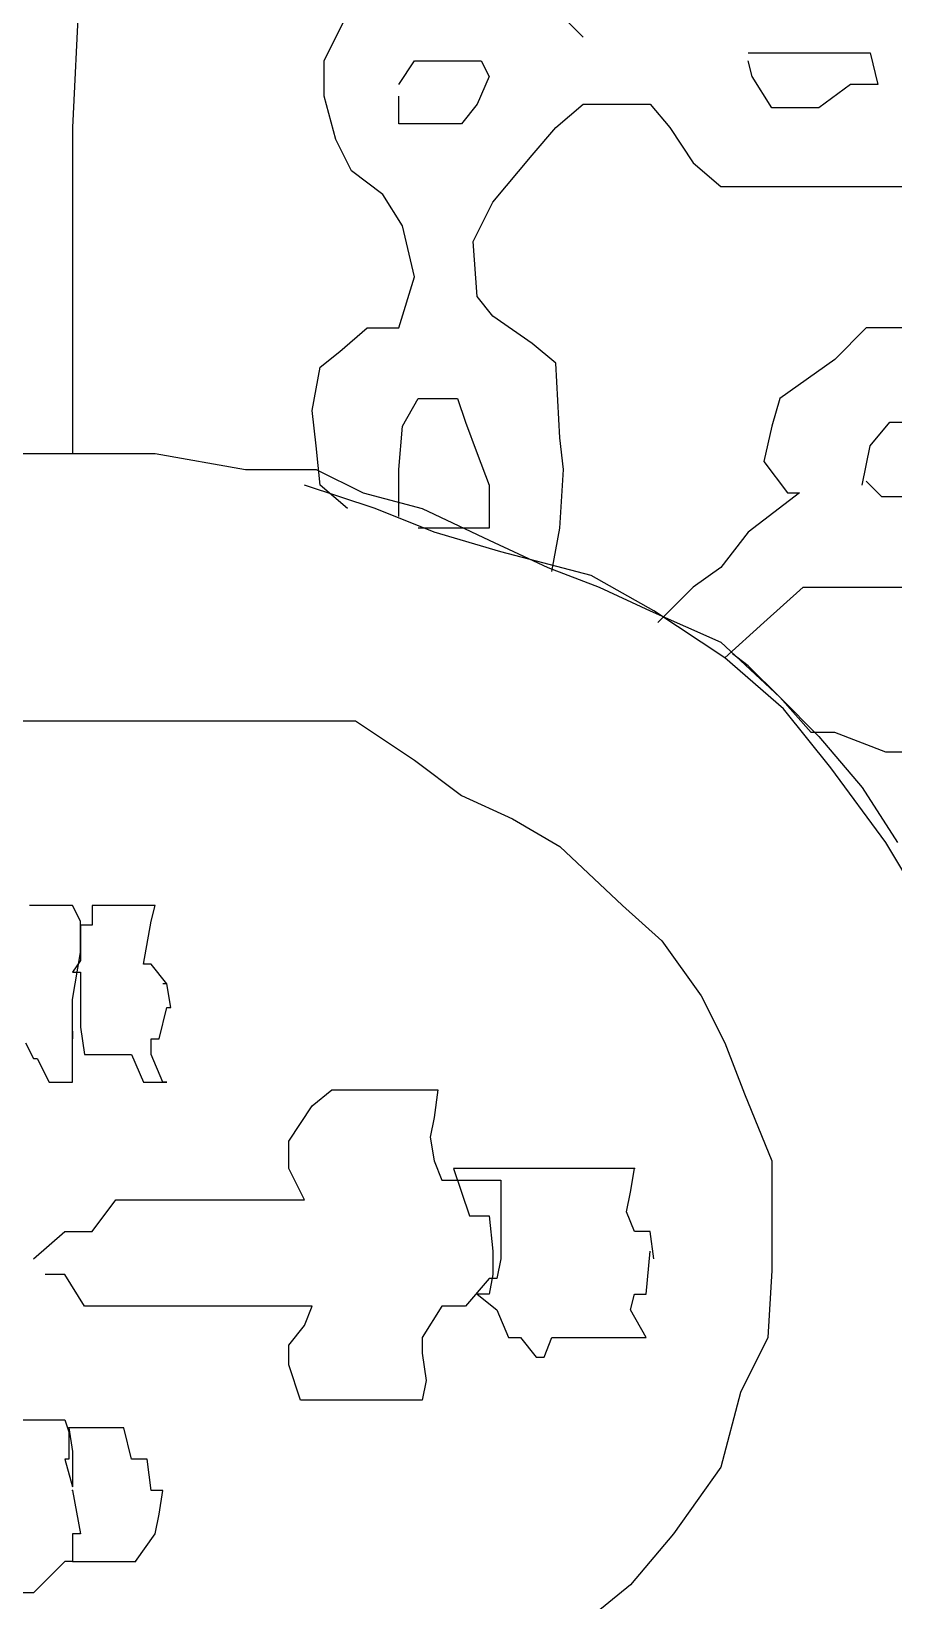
# Model space of a CAD drawing. Extents: x 730654 to 731244, y 4379381 to 4380408.
# Drawn here: x 730692.015 to 730694.21, y 4380241.26 to 4380245.255 of the extents above; entities that cross this region are included whole.
import ezdxf

# ---------------------------------------------------------------- set-up
doc = ezdxf.new("R2010")
doc.units = 0
doc.layers.get('0').update_dxf_attribs({"linetype": 'CONTINUOUS'})

msp = doc.modelspace()

# ---------------------------------------------------------------- linework, layer by layer
at = {"color": 0, "linetype": 'CONTINUOUS'}
for p, q in [((730692.14, 4380245.43), (730692.12, 4380245.01)), ((730692.14, 4380245.43), (730692.12, 4380245.01)), ((730693.42, 4380245.24), (730693.33, 4380245.33)), ((730693.42, 4380245.24), (730693.33, 4380245.33)), ((730692.76, 4380245.18), (730692.82, 4380245.3)), ((730692.76, 4380245.18), (730692.82, 4380245.3)), ((730692.76, 4380245.09), (730692.76, 4380245.18)), ((730692.76, 4380245.09), (730692.76, 4380245.18)), ((730692.95, 4380245.12), (730692.99, 4380245.18)), ((730692.95, 4380245.12), (730692.99, 4380245.18)), ((730692.99, 4380245.18), (730693.05, 4380245.18)), ((730692.99, 4380245.18), (730693.05, 4380245.18)), ((730693.05, 4380245.18), (730693.11, 4380245.18)), ((730693.05, 4380245.18), (730693.11, 4380245.18)), ((730693.11, 4380245.18), (730693.16, 4380245.18)), ((730693.11, 4380245.18), (730693.16, 4380245.18)), ((730693.16, 4380245.18), (730693.18, 4380245.14)), ((730693.16, 4380245.18), (730693.18, 4380245.14)), ((730693.84, 4380245.2), (730693.9, 4380245.2)), ((730693.84, 4380245.2), (730693.9, 4380245.2)), ((730693.85, 4380245.14), (730693.84, 4380245.18)), ((730693.85, 4380245.14), (730693.84, 4380245.18)), ((730693.9, 4380245.2), (730694, 4380245.2)), ((730693.9, 4380245.2), (730694, 4380245.2)), ((730694, 4380245.2), (730694.08, 4380245.2)), ((730694, 4380245.2), (730694.08, 4380245.2)), ((730694.08, 4380245.2), (730694.15, 4380245.2)), ((730694.08, 4380245.2), (730694.15, 4380245.2)), ((730694.15, 4380245.2), (730694.17, 4380245.12)), ((730694.15, 4380245.2), (730694.17, 4380245.12)), ((730693.18, 4380245.14), (730693.15, 4380245.07)), ((730693.18, 4380245.14), (730693.15, 4380245.07)), ((730693.9, 4380245.06), (730693.85, 4380245.14)), ((730693.9, 4380245.06), (730693.85, 4380245.14)), ((730692.79, 4380244.98), (730692.76, 4380245.09)), ((730692.79, 4380244.98), (730692.76, 4380245.09)), ((730692.95, 4380245.02), (730692.95, 4380245.09)), ((730692.95, 4380245.02), (730692.95, 4380245.09)), ((730694.1, 4380245.12), (730694.02, 4380245.06)), ((730694.1, 4380245.12), (730694.02, 4380245.06)), ((730694.17, 4380245.12), (730694.1, 4380245.12)), ((730694.17, 4380245.12), (730694.1, 4380245.12)), ((730693.15, 4380245.07), (730693.11, 4380245.02)), ((730693.15, 4380245.07), (730693.11, 4380245.02)), ((730693.35, 4380245.01), (730693.42, 4380245.07)), ((730693.35, 4380245.01), (730693.42, 4380245.07)), ((730693.42, 4380245.07), (730693.5, 4380245.07)), ((730693.42, 4380245.07), (730693.5, 4380245.07)), ((730693.5, 4380245.07), (730693.59, 4380245.07)), ((730693.5, 4380245.07), (730693.59, 4380245.07)), ((730693.59, 4380245.07), (730693.64, 4380245.01)), ((730693.59, 4380245.07), (730693.64, 4380245.01)), ((730693.94, 4380245.06), (730693.9, 4380245.06)), ((730693.94, 4380245.06), (730693.9, 4380245.06)), ((730694.02, 4380245.06), (730693.94, 4380245.06)), ((730694.02, 4380245.06), (730693.94, 4380245.06)), ((730692.12, 4380245.01), (730692.12, 4380244.56)), ((730692.12, 4380245.01), (730692.12, 4380244.56)), ((730693.01, 4380245.02), (730692.95, 4380245.02)), ((730693.01, 4380245.02), (730692.95, 4380245.02)), ((730693.06, 4380245.02), (730693.01, 4380245.02)), ((730693.06, 4380245.02), (730693.01, 4380245.02)), ((730693.11, 4380245.02), (730693.06, 4380245.02)), ((730693.11, 4380245.02), (730693.06, 4380245.02)), ((730693.29, 4380244.94), (730693.35, 4380245.01)), ((730693.29, 4380244.94), (730693.35, 4380245.01)), ((730693.64, 4380245.01), (730693.7, 4380244.92)), ((730693.64, 4380245.01), (730693.7, 4380244.92)), ((730692.83, 4380244.9), (730692.79, 4380244.98)), ((730692.83, 4380244.9), (730692.79, 4380244.98)), ((730693.19, 4380244.82), (730693.29, 4380244.94)), ((730693.19, 4380244.82), (730693.29, 4380244.94)), ((730692.91, 4380244.84), (730692.83, 4380244.9)), ((730692.91, 4380244.84), (730692.83, 4380244.9)), ((730693.7, 4380244.92), (730693.77, 4380244.86)), ((730693.7, 4380244.92), (730693.77, 4380244.86)), ((730693.77, 4380244.86), (730693.9, 4380244.86)), ((730693.77, 4380244.86), (730693.9, 4380244.86)), ((730693.9, 4380244.86), (730694.05, 4380244.86)), ((730693.9, 4380244.86), (730694.05, 4380244.86)), ((730694.05, 4380244.86), (730694.18, 4380244.86)), ((730694.05, 4380244.86), (730694.18, 4380244.86)), ((730694.18, 4380244.86), (730694.27, 4380244.86)), ((730694.18, 4380244.86), (730694.27, 4380244.86)), ((730692.96, 4380244.76), (730692.91, 4380244.84)), ((730692.96, 4380244.76), (730692.91, 4380244.84)), ((730693.14, 4380244.72), (730693.19, 4380244.82)), ((730693.14, 4380244.72), (730693.19, 4380244.82)), ((730692.99, 4380244.63), (730692.96, 4380244.76)), ((730692.99, 4380244.63), (730692.96, 4380244.76)), ((730693.15, 4380244.58), (730693.14, 4380244.72)), ((730693.15, 4380244.58), (730693.14, 4380244.72)), ((730692.95, 4380244.5), (730692.99, 4380244.63)), ((730692.95, 4380244.5), (730692.99, 4380244.63)), ((730693.19, 4380244.53), (730693.15, 4380244.58)), ((730693.19, 4380244.53), (730693.15, 4380244.58)), ((730692.12, 4380244.56), (730692.12, 4380244.31)), ((730692.12, 4380244.56), (730692.12, 4380244.31)), ((730693.29, 4380244.46), (730693.19, 4380244.53)), ((730693.29, 4380244.46), (730693.19, 4380244.53)), ((730692.8, 4380244.44), (730692.87, 4380244.5)), ((730692.8, 4380244.44), (730692.87, 4380244.5)), ((730692.87, 4380244.5), (730692.95, 4380244.5)), ((730692.87, 4380244.5), (730692.95, 4380244.5)), ((730694.14, 4380244.5), (730694.06, 4380244.42)), ((730694.14, 4380244.5), (730694.06, 4380244.42)), ((730694.24, 4380244.5), (730694.14, 4380244.5)), ((730694.24, 4380244.5), (730694.14, 4380244.5)), ((730693.35, 4380244.41), (730693.29, 4380244.46)), ((730693.35, 4380244.41), (730693.29, 4380244.46)), ((730692.75, 4380244.4), (730692.8, 4380244.44)), ((730692.75, 4380244.4), (730692.8, 4380244.44)), ((730693.36, 4380244.22), (730693.35, 4380244.41)), ((730693.36, 4380244.22), (730693.35, 4380244.41)), ((730694.06, 4380244.42), (730693.92, 4380244.32)), ((730694.06, 4380244.42), (730693.92, 4380244.32)), ((730692.73, 4380244.29), (730692.75, 4380244.4)), ((730692.73, 4380244.29), (730692.75, 4380244.4)), ((730692.12, 4380244.31), (730692.12, 4380244.18)), ((730692.12, 4380244.31), (730692.12, 4380244.18)), ((730692.74, 4380244.2), (730692.73, 4380244.29)), ((730692.74, 4380244.2), (730692.73, 4380244.29)), ((730692.96, 4380244.25), (730693, 4380244.32)), ((730692.96, 4380244.25), (730693, 4380244.32)), ((730693, 4380244.32), (730693.05, 4380244.32)), ((730693, 4380244.32), (730693.05, 4380244.32)), ((730693.05, 4380244.32), (730693.1, 4380244.32)), ((730693.05, 4380244.32), (730693.1, 4380244.32)), ((730693.1, 4380244.32), (730693.12, 4380244.26)), ((730693.1, 4380244.32), (730693.12, 4380244.26)), ((730693.92, 4380244.32), (730693.9, 4380244.25)), ((730693.92, 4380244.32), (730693.9, 4380244.25)), ((730692.95, 4380244.14), (730692.96, 4380244.25)), ((730692.95, 4380244.14), (730692.96, 4380244.25)), ((730693.12, 4380244.26), (730693.15, 4380244.18)), ((730693.12, 4380244.26), (730693.15, 4380244.18)), ((730693.9, 4380244.25), (730693.88, 4380244.16)), ((730693.9, 4380244.25), (730693.88, 4380244.16)), ((730694.15, 4380244.2), (730694.2, 4380244.26)), ((730694.15, 4380244.2), (730694.2, 4380244.26)), ((730694.2, 4380244.26), (730694.28, 4380244.26)), ((730694.2, 4380244.26), (730694.28, 4380244.26)), ((730693.37, 4380244.14), (730693.36, 4380244.22)), ((730693.37, 4380244.14), (730693.36, 4380244.22)), ((730691.92, 4380244.18), (730692.06, 4380244.18)), ((730691.92, 4380244.18), (730692.06, 4380244.18)), ((730692.06, 4380244.18), (730692.14, 4380244.18)), ((730692.06, 4380244.18), (730692.14, 4380244.18)), ((730692.14, 4380244.18), (730692.33, 4380244.18)), ((730692.14, 4380244.18), (730692.33, 4380244.18)), ((730692.33, 4380244.18), (730692.56, 4380244.14)), ((730692.33, 4380244.18), (730692.56, 4380244.14)), ((730692.75, 4380244.1), (730692.74, 4380244.2)), ((730692.75, 4380244.1), (730692.74, 4380244.2)), ((730693.15, 4380244.18), (730693.18, 4380244.1)), ((730693.15, 4380244.18), (730693.18, 4380244.1)), ((730694.13, 4380244.1), (730694.15, 4380244.2)), ((730694.13, 4380244.1), (730694.15, 4380244.2)), ((730692.56, 4380244.14), (730692.74, 4380244.14)), ((730692.56, 4380244.14), (730692.74, 4380244.14)), ((730692.74, 4380244.14), (730692.86, 4380244.08)), ((730692.74, 4380244.14), (730692.86, 4380244.08)), ((730692.95, 4380244.02), (730692.95, 4380244.14)), ((730692.95, 4380244.02), (730692.95, 4380244.14)), ((730693.36, 4380243.99), (730693.37, 4380244.14)), ((730693.36, 4380243.99), (730693.37, 4380244.14)), ((730693.88, 4380244.16), (730693.94, 4380244.08)), ((730693.88, 4380244.16), (730693.94, 4380244.08)), ((730692.89, 4380244.04), (730692.71, 4380244.1)), ((730692.89, 4380244.04), (730692.71, 4380244.1)), ((730692.82, 4380244.04), (730692.75, 4380244.1)), ((730692.82, 4380244.04), (730692.75, 4380244.1)), ((730693.18, 4380244.1), (730693.18, 4380243.99)), ((730693.18, 4380244.1), (730693.18, 4380243.99)), ((730694.18, 4380244.07), (730694.14, 4380244.11)), ((730694.18, 4380244.07), (730694.14, 4380244.11)), ((730692.86, 4380244.08), (730693.01, 4380244.04)), ((730692.86, 4380244.08), (730693.01, 4380244.04)), ((730693.97, 4380244.08), (730693.84, 4380243.98)), ((730693.97, 4380244.08), (730693.84, 4380243.98)), ((730693.94, 4380244.08), (730693.97, 4380244.08)), ((730693.94, 4380244.08), (730693.97, 4380244.08)), ((730694.2, 4380244.07), (730694.18, 4380244.07)), ((730694.2, 4380244.07), (730694.18, 4380244.07)), ((730694.26, 4380244.07), (730694.2, 4380244.07)), ((730694.26, 4380244.07), (730694.2, 4380244.07)), ((730693.04, 4380243.98), (730692.89, 4380244.04)), ((730693.04, 4380243.98), (730692.89, 4380244.04)), ((730693.01, 4380244.04), (730693.18, 4380243.96)), ((730693.01, 4380244.04), (730693.18, 4380243.96)), ((730693.09, 4380243.99), (730693, 4380243.99)), ((730693.09, 4380243.99), (730693, 4380243.99)), ((730693.21, 4380243.93), (730693.04, 4380243.98)), ((730693.21, 4380243.93), (730693.04, 4380243.98)), ((730693.13, 4380243.99), (730693.09, 4380243.99)), ((730693.13, 4380243.99), (730693.09, 4380243.99)), ((730693.18, 4380243.99), (730693.13, 4380243.99)), ((730693.18, 4380243.99), (730693.13, 4380243.99)), ((730693.34, 4380243.88), (730693.36, 4380243.99)), ((730693.34, 4380243.88), (730693.36, 4380243.99)), ((730693.84, 4380243.98), (730693.77, 4380243.89)), ((730693.84, 4380243.98), (730693.77, 4380243.89)), ((730693.18, 4380243.96), (730693.33, 4380243.89)), ((730693.18, 4380243.96), (730693.33, 4380243.89)), ((730693.44, 4380243.87), (730693.21, 4380243.93)), ((730693.44, 4380243.87), (730693.21, 4380243.93)), ((730693.33, 4380243.89), (730693.46, 4380243.84)), ((730693.33, 4380243.89), (730693.46, 4380243.84)), ((730693.77, 4380243.89), (730693.7, 4380243.84)), ((730693.77, 4380243.89), (730693.7, 4380243.84)), ((730693.6, 4380243.78), (730693.44, 4380243.87)), ((730693.6, 4380243.78), (730693.44, 4380243.87)), ((730693.46, 4380243.84), (730693.59, 4380243.78)), ((730693.46, 4380243.84), (730693.59, 4380243.78)), ((730693.7, 4380243.84), (730693.61, 4380243.75)), ((730693.7, 4380243.84), (730693.61, 4380243.75)), ((730693.88, 4380243.75), (730693.98, 4380243.84)), ((730693.88, 4380243.75), (730693.98, 4380243.84)), ((730693.98, 4380243.84), (730694, 4380243.84)), ((730693.98, 4380243.84), (730694, 4380243.84)), ((730694, 4380243.84), (730694.11, 4380243.84)), ((730694, 4380243.84), (730694.11, 4380243.84)), ((730694.11, 4380243.84), (730694.17, 4380243.84)), ((730694.11, 4380243.84), (730694.17, 4380243.84)), ((730694.17, 4380243.84), (730694.31, 4380243.84)), ((730694.17, 4380243.84), (730694.31, 4380243.84)), ((730693.59, 4380243.78), (730693.77, 4380243.7)), ((730693.59, 4380243.78), (730693.77, 4380243.7)), ((730693.78, 4380243.66), (730693.6, 4380243.78)), ((730693.78, 4380243.66), (730693.6, 4380243.78)), ((730693.78, 4380243.66), (730693.88, 4380243.75)), ((730693.78, 4380243.66), (730693.88, 4380243.75)), ((730693.77, 4380243.7), (730693.92, 4380243.56)), ((730693.77, 4380243.7), (730693.92, 4380243.56)), ((730693.93, 4380243.53), (730693.78, 4380243.66)), ((730693.93, 4380243.53), (730693.78, 4380243.66)), ((730693.84, 4380243.64), (730693.8, 4380243.67)), ((730693.84, 4380243.64), (730693.8, 4380243.67)), ((730693.92, 4380243.56), (730693.84, 4380243.64)), ((730693.92, 4380243.56), (730693.84, 4380243.64)), ((730693.92, 4380243.56), (730694.02, 4380243.46)), ((730694, 4380243.47), (730693.92, 4380243.56)), ((730693.92, 4380243.56), (730694.02, 4380243.46)), ((730694, 4380243.47), (730693.92, 4380243.56)), ((730694.05, 4380243.38), (730693.93, 4380243.53)), ((730694.05, 4380243.38), (730693.93, 4380243.53)), ((730691.81, 4380243.5), (730692.02, 4380243.5)), ((730691.81, 4380243.5), (730692.02, 4380243.5)), ((730692.02, 4380243.5), (730692.22, 4380243.5)), ((730692.02, 4380243.5), (730692.22, 4380243.5)), ((730692.22, 4380243.5), (730692.46, 4380243.5)), ((730692.22, 4380243.5), (730692.46, 4380243.5)), ((730692.46, 4380243.5), (730692.65, 4380243.5)), ((730692.46, 4380243.5), (730692.65, 4380243.5)), ((730692.65, 4380243.5), (730692.84, 4380243.5)), ((730692.65, 4380243.5), (730692.84, 4380243.5)), ((730692.84, 4380243.5), (730692.99, 4380243.4)), ((730692.84, 4380243.5), (730692.99, 4380243.4)), ((730694.06, 4380243.47), (730694, 4380243.47)), ((730694.06, 4380243.47), (730694, 4380243.47)), ((730694.02, 4380243.46), (730694.13, 4380243.33)), ((730694.02, 4380243.46), (730694.13, 4380243.33)), ((730694.19, 4380243.42), (730694.06, 4380243.47)), ((730694.19, 4380243.42), (730694.06, 4380243.47)), ((730694.31, 4380243.42), (730694.19, 4380243.42)), ((730694.31, 4380243.42), (730694.19, 4380243.42)), ((730692.99, 4380243.4), (730693.11, 4380243.31)), ((730692.99, 4380243.4), (730693.11, 4380243.31)), ((730694.19, 4380243.19), (730694.05, 4380243.38)), ((730694.19, 4380243.19), (730694.05, 4380243.38)), ((730694.13, 4380243.33), (730694.22, 4380243.19)), ((730694.13, 4380243.33), (730694.22, 4380243.19)), ((730693.11, 4380243.31), (730693.24, 4380243.25)), ((730693.11, 4380243.31), (730693.24, 4380243.25)), ((730693.24, 4380243.25), (730693.36, 4380243.18)), ((730693.24, 4380243.25), (730693.36, 4380243.18)), ((730693.36, 4380243.18), (730693.52, 4380243.03)), ((730693.36, 4380243.18), (730693.52, 4380243.03)), ((730694.31, 4380242.99), (730694.19, 4380243.19)), ((730694.31, 4380242.99), (730694.19, 4380243.19)), ((730692.04, 4380243.03), (730692.01, 4380243.03)), ((730692.04, 4380243.03), (730692.01, 4380243.03)), ((730692.08, 4380243.03), (730692.04, 4380243.03)), ((730692.08, 4380243.03), (730692.04, 4380243.03)), ((730692.12, 4380243.03), (730692.08, 4380243.03)), ((730692.12, 4380243.03), (730692.08, 4380243.03)), ((730692.14, 4380242.99), (730692.12, 4380243.03)), ((730692.14, 4380242.99), (730692.12, 4380243.03)), ((730692.22, 4380243.03), (730692.17, 4380243.03)), ((730692.17, 4380243.03), (730692.17, 4380242.98)), ((730692.22, 4380243.03), (730692.17, 4380243.03)), ((730692.17, 4380243.03), (730692.17, 4380242.98)), ((730692.25, 4380243.03), (730692.22, 4380243.03)), ((730692.25, 4380243.03), (730692.22, 4380243.03)), ((730692.28, 4380243.03), (730692.25, 4380243.03)), ((730692.28, 4380243.03), (730692.25, 4380243.03)), ((730692.31, 4380243.03), (730692.28, 4380243.03)), ((730692.31, 4380243.03), (730692.28, 4380243.03)), ((730692.33, 4380243.03), (730692.31, 4380243.03)), ((730692.33, 4380243.03), (730692.31, 4380243.03)), ((730692.32, 4380242.99), (730692.33, 4380243.03)), ((730692.32, 4380242.99), (730692.33, 4380243.03)), ((730693.52, 4380243.03), (730693.62, 4380242.94)), ((730693.52, 4380243.03), (730693.62, 4380242.94)), ((730692.14, 4380242.91), (730692.14, 4380242.99)), ((730692.14, 4380242.91), (730692.14, 4380242.99)), ((730692.17, 4380242.98), (730692.14, 4380242.98)), ((730692.14, 4380242.98), (730692.14, 4380242.89)), ((730692.17, 4380242.98), (730692.14, 4380242.98)), ((730692.14, 4380242.98), (730692.14, 4380242.89)), ((730692.3, 4380242.88), (730692.32, 4380242.99)), ((730692.3, 4380242.88), (730692.32, 4380242.99)), ((730693.62, 4380242.94), (730693.72, 4380242.8)), ((730693.62, 4380242.94), (730693.72, 4380242.8)), ((730692.12, 4380242.79), (730692.14, 4380242.91)), ((730692.12, 4380242.79), (730692.14, 4380242.91)), ((730692.14, 4380242.89), (730692.12, 4380242.86)), ((730692.14, 4380242.89), (730692.12, 4380242.86)), ((730692.12, 4380242.86), (730692.14, 4380242.86)), ((730692.12, 4380242.86), (730692.14, 4380242.86)), ((730692.14, 4380242.86), (730692.14, 4380242.77)), ((730692.14, 4380242.86), (730692.14, 4380242.77)), ((730692.32, 4380242.88), (730692.3, 4380242.88)), ((730692.32, 4380242.88), (730692.3, 4380242.88)), ((730692.36, 4380242.83), (730692.32, 4380242.88)), ((730692.36, 4380242.83), (730692.32, 4380242.88)), ((730692.36, 4380242.83), (730692.35, 4380242.83)), ((730692.36, 4380242.83), (730692.35, 4380242.83)), ((730692.37, 4380242.77), (730692.36, 4380242.83)), ((730692.37, 4380242.77), (730692.36, 4380242.83)), ((730692.12, 4380242.69), (730692.12, 4380242.79)), ((730692.12, 4380242.69), (730692.12, 4380242.79)), ((730692.14, 4380242.77), (730692.14, 4380242.72)), ((730692.14, 4380242.77), (730692.14, 4380242.72)), ((730692.34, 4380242.69), (730692.36, 4380242.77)), ((730692.34, 4380242.69), (730692.36, 4380242.77)), ((730692.36, 4380242.77), (730692.37, 4380242.77)), ((730692.36, 4380242.77), (730692.37, 4380242.77)), ((730693.72, 4380242.8), (730693.78, 4380242.68)), ((730693.72, 4380242.8), (730693.78, 4380242.68)), ((730692.12, 4380242.64), (730692.12, 4380242.71)), ((730692.12, 4380242.71), (730692.12, 4380242.69)), ((730692.12, 4380242.64), (730692.12, 4380242.71)), ((730692.12, 4380242.71), (730692.12, 4380242.69)), ((730692.14, 4380242.72), (730692.15, 4380242.65)), ((730692.14, 4380242.72), (730692.15, 4380242.65)), ((730692.32, 4380242.65), (730692.32, 4380242.69)), ((730692.32, 4380242.69), (730692.34, 4380242.69)), ((730692.32, 4380242.65), (730692.32, 4380242.69)), ((730692.32, 4380242.69), (730692.34, 4380242.69)), ((730692, 4380242.68), (730692.02, 4380242.64)), ((730692, 4380242.68), (730692.02, 4380242.64)), ((730692.15, 4380242.65), (730692.17, 4380242.65)), ((730692.15, 4380242.65), (730692.17, 4380242.65)), ((730692.17, 4380242.65), (730692.2, 4380242.65)), ((730692.17, 4380242.65), (730692.2, 4380242.65)), ((730692.2, 4380242.65), (730692.22, 4380242.65)), ((730692.2, 4380242.65), (730692.22, 4380242.65)), ((730692.22, 4380242.65), (730692.27, 4380242.65)), ((730692.22, 4380242.65), (730692.27, 4380242.65)), ((730692.27, 4380242.65), (730692.3, 4380242.58)), ((730692.27, 4380242.65), (730692.3, 4380242.58)), ((730692.35, 4380242.58), (730692.32, 4380242.65)), ((730692.35, 4380242.58), (730692.32, 4380242.65)), ((730693.78, 4380242.68), (730693.83, 4380242.55)), ((730693.78, 4380242.68), (730693.83, 4380242.55)), ((730692.02, 4380242.64), (730692.03, 4380242.64)), ((730692.02, 4380242.64), (730692.03, 4380242.64)), ((730692.03, 4380242.64), (730692.06, 4380242.58)), ((730692.03, 4380242.64), (730692.06, 4380242.58)), ((730692.12, 4380242.58), (730692.12, 4380242.64)), ((730692.12, 4380242.58), (730692.12, 4380242.64)), ((730692.06, 4380242.58), (730692.12, 4380242.58)), ((730692.06, 4380242.58), (730692.12, 4380242.58)), ((730692.3, 4380242.58), (730692.36, 4380242.58)), ((730692.3, 4380242.58), (730692.36, 4380242.58)), ((730692.36, 4380242.58), (730692.35, 4380242.58)), ((730692.36, 4380242.58), (730692.35, 4380242.58)), ((730692.73, 4380242.52), (730692.78, 4380242.56)), ((730692.73, 4380242.52), (730692.78, 4380242.56)), ((730692.78, 4380242.56), (730692.84, 4380242.56)), ((730692.78, 4380242.56), (730692.84, 4380242.56)), ((730692.84, 4380242.56), (730692.91, 4380242.56)), ((730692.84, 4380242.56), (730692.91, 4380242.56)), ((730692.91, 4380242.56), (730692.96, 4380242.56)), ((730692.91, 4380242.56), (730692.96, 4380242.56)), ((730692.96, 4380242.56), (730693.01, 4380242.56)), ((730692.96, 4380242.56), (730693.01, 4380242.56)), ((730693.01, 4380242.56), (730693.05, 4380242.56)), ((730693.01, 4380242.56), (730693.05, 4380242.56)), ((730693.05, 4380242.56), (730693.04, 4380242.49)), ((730693.05, 4380242.56), (730693.04, 4380242.49)), ((730693.83, 4380242.55), (730693.9, 4380242.38)), ((730693.83, 4380242.55), (730693.9, 4380242.38)), ((730692.67, 4380242.43), (730692.73, 4380242.52)), ((730692.67, 4380242.43), (730692.73, 4380242.52)), ((730693.04, 4380242.49), (730693.03, 4380242.44)), ((730693.04, 4380242.49), (730693.03, 4380242.44)), ((730692.67, 4380242.36), (730692.67, 4380242.43)), ((730692.67, 4380242.36), (730692.67, 4380242.43)), ((730693.03, 4380242.44), (730693.04, 4380242.38)), ((730693.03, 4380242.44), (730693.04, 4380242.38)), ((730693.04, 4380242.38), (730693.06, 4380242.33)), ((730693.04, 4380242.38), (730693.06, 4380242.33)), ((730693.9, 4380242.38), (730693.9, 4380242.25)), ((730693.9, 4380242.38), (730693.9, 4380242.25)), ((730692.71, 4380242.28), (730692.67, 4380242.36)), ((730692.71, 4380242.28), (730692.67, 4380242.36)), ((730693.06, 4380242.33), (730693.11, 4380242.33)), ((730693.06, 4380242.33), (730693.11, 4380242.33)), ((730693.1, 4380242.36), (730693.09, 4380242.36)), ((730693.09, 4380242.36), (730693.13, 4380242.24)), ((730693.1, 4380242.36), (730693.09, 4380242.36)), ((730693.09, 4380242.36), (730693.13, 4380242.24)), ((730693.14, 4380242.36), (730693.1, 4380242.36)), ((730693.14, 4380242.36), (730693.1, 4380242.36)), ((730693.11, 4380242.33), (730693.15, 4380242.33)), ((730693.11, 4380242.33), (730693.15, 4380242.33)), ((730693.2, 4380242.36), (730693.14, 4380242.36)), ((730693.2, 4380242.36), (730693.14, 4380242.36)), ((730693.15, 4380242.33), (730693.21, 4380242.33)), ((730693.15, 4380242.33), (730693.21, 4380242.33)), ((730693.24, 4380242.36), (730693.2, 4380242.36)), ((730693.24, 4380242.36), (730693.2, 4380242.36)), ((730693.21, 4380242.33), (730693.21, 4380242.21)), ((730693.21, 4380242.33), (730693.21, 4380242.21)), ((730693.29, 4380242.36), (730693.24, 4380242.36)), ((730693.29, 4380242.36), (730693.24, 4380242.36)), ((730693.33, 4380242.36), (730693.29, 4380242.36)), ((730693.33, 4380242.36), (730693.29, 4380242.36)), ((730693.38, 4380242.36), (730693.33, 4380242.36)), ((730693.38, 4380242.36), (730693.33, 4380242.36)), ((730693.43, 4380242.36), (730693.38, 4380242.36)), ((730693.43, 4380242.36), (730693.38, 4380242.36)), ((730693.49, 4380242.36), (730693.43, 4380242.36)), ((730693.49, 4380242.36), (730693.43, 4380242.36)), ((730693.53, 4380242.36), (730693.49, 4380242.36)), ((730693.53, 4380242.36), (730693.49, 4380242.36)), ((730693.55, 4380242.36), (730693.53, 4380242.36)), ((730693.55, 4380242.36), (730693.53, 4380242.36)), ((730693.54, 4380242.3), (730693.55, 4380242.36)), ((730693.54, 4380242.3), (730693.55, 4380242.36)), ((730693.53, 4380242.25), (730693.54, 4380242.3)), ((730693.53, 4380242.25), (730693.54, 4380242.3)), ((730692.17, 4380242.2), (730692.23, 4380242.28)), ((730692.17, 4380242.2), (730692.23, 4380242.28)), ((730692.23, 4380242.28), (730692.29, 4380242.28)), ((730692.23, 4380242.28), (730692.29, 4380242.28)), ((730692.29, 4380242.28), (730692.36, 4380242.28)), ((730692.29, 4380242.28), (730692.36, 4380242.28)), ((730692.36, 4380242.28), (730692.42, 4380242.28)), ((730692.36, 4380242.28), (730692.42, 4380242.28)), ((730692.42, 4380242.28), (730692.49, 4380242.28)), ((730692.42, 4380242.28), (730692.49, 4380242.28)), ((730692.49, 4380242.28), (730692.55, 4380242.28)), ((730692.49, 4380242.28), (730692.55, 4380242.28)), ((730692.55, 4380242.28), (730692.6, 4380242.28)), ((730692.55, 4380242.28), (730692.6, 4380242.28)), ((730692.6, 4380242.28), (730692.66, 4380242.28)), ((730692.6, 4380242.28), (730692.66, 4380242.28)), ((730692.66, 4380242.28), (730692.71, 4380242.28)), ((730692.66, 4380242.28), (730692.71, 4380242.28)), ((730693.55, 4380242.2), (730693.53, 4380242.25)), ((730693.55, 4380242.2), (730693.53, 4380242.25)), ((730693.9, 4380242.25), (730693.9, 4380242.1)), ((730693.9, 4380242.25), (730693.9, 4380242.1)), ((730693.13, 4380242.24), (730693.18, 4380242.24)), ((730693.13, 4380242.24), (730693.18, 4380242.24)), ((730693.18, 4380242.24), (730693.19, 4380242.15)), ((730693.18, 4380242.24), (730693.19, 4380242.15)), ((730693.21, 4380242.21), (730693.21, 4380242.13)), ((730693.21, 4380242.21), (730693.21, 4380242.13)), ((730692.02, 4380242.13), (730692.1, 4380242.2)), ((730692.02, 4380242.13), (730692.1, 4380242.2)), ((730692.1, 4380242.2), (730692.17, 4380242.2)), ((730692.1, 4380242.2), (730692.17, 4380242.2)), ((730693.59, 4380242.2), (730693.55, 4380242.2)), ((730693.59, 4380242.2), (730693.55, 4380242.2)), ((730693.6, 4380242.13), (730693.59, 4380242.2)), ((730693.6, 4380242.13), (730693.59, 4380242.2)), ((730693.19, 4380242.15), (730693.19, 4380242.09)), ((730693.19, 4380242.15), (730693.19, 4380242.09)), ((730693.21, 4380242.13), (730693.2, 4380242.08)), ((730693.21, 4380242.13), (730693.2, 4380242.08)), ((730693.58, 4380242.04), (730693.59, 4380242.15)), ((730693.58, 4380242.04), (730693.59, 4380242.15)), ((730692.1, 4380242.09), (730692.05, 4380242.09)), ((730692.1, 4380242.09), (730692.05, 4380242.09)), ((730692.15, 4380242.01), (730692.1, 4380242.09)), ((730692.15, 4380242.01), (730692.1, 4380242.09)), ((730693.19, 4380242.09), (730693.18, 4380242.04)), ((730693.19, 4380242.09), (730693.18, 4380242.04)), ((730693.9, 4380242.1), (730693.89, 4380241.93)), ((730693.9, 4380242.1), (730693.89, 4380241.93)), ((730693.18, 4380242.08), (730693.12, 4380242.01)), ((730693.18, 4380242.08), (730693.12, 4380242.01)), ((730693.2, 4380242.08), (730693.18, 4380242.08)), ((730693.2, 4380242.08), (730693.18, 4380242.08)), ((730692.22, 4380242.01), (730692.15, 4380242.01)), ((730692.22, 4380242.01), (730692.15, 4380242.01)), ((730692.29, 4380242.01), (730692.22, 4380242.01)), ((730692.29, 4380242.01), (730692.22, 4380242.01)), ((730692.35, 4380242.01), (730692.29, 4380242.01)), ((730692.35, 4380242.01), (730692.29, 4380242.01)), ((730692.45, 4380242.01), (730692.35, 4380242.01)), ((730692.45, 4380242.01), (730692.35, 4380242.01)), ((730692.53, 4380242.01), (730692.45, 4380242.01)), ((730692.53, 4380242.01), (730692.45, 4380242.01)), ((730692.63, 4380242.01), (730692.53, 4380242.01)), ((730692.63, 4380242.01), (730692.53, 4380242.01)), ((730692.73, 4380242.01), (730692.63, 4380242.01)), ((730692.73, 4380242.01), (730692.63, 4380242.01)), ((730692.71, 4380241.96), (730692.73, 4380242.01)), ((730692.71, 4380241.96), (730692.73, 4380242.01)), ((730693.06, 4380242.01), (730693.01, 4380241.93)), ((730693.06, 4380242.01), (730693.01, 4380241.93)), ((730693.12, 4380242.01), (730693.06, 4380242.01)), ((730693.12, 4380242.01), (730693.06, 4380242.01)), ((730693.18, 4380242.04), (730693.15, 4380242.04)), ((730693.15, 4380242.04), (730693.2, 4380242)), ((730693.18, 4380242.04), (730693.15, 4380242.04)), ((730693.15, 4380242.04), (730693.2, 4380242)), ((730693.54, 4380242), (730693.55, 4380242.04)), ((730693.54, 4380242), (730693.55, 4380242.04)), ((730693.55, 4380242.04), (730693.58, 4380242.04)), ((730693.55, 4380242.04), (730693.58, 4380242.04)), ((730693.2, 4380242), (730693.23, 4380241.93)), ((730693.2, 4380242), (730693.23, 4380241.93)), ((730693.58, 4380241.93), (730693.54, 4380242)), ((730693.58, 4380241.93), (730693.54, 4380242)), ((730692.67, 4380241.91), (730692.71, 4380241.96)), ((730692.67, 4380241.91), (730692.71, 4380241.96)), ((730693.01, 4380241.93), (730693.01, 4380241.89)), ((730693.01, 4380241.93), (730693.01, 4380241.89)), ((730693.23, 4380241.93), (730693.26, 4380241.93)), ((730693.23, 4380241.93), (730693.26, 4380241.93)), ((730693.26, 4380241.93), (730693.3, 4380241.88)), ((730693.26, 4380241.93), (730693.3, 4380241.88)), ((730693.32, 4380241.88), (730693.34, 4380241.93)), ((730693.32, 4380241.88), (730693.34, 4380241.93)), ((730693.34, 4380241.93), (730693.39, 4380241.93)), ((730693.34, 4380241.93), (730693.39, 4380241.93)), ((730693.39, 4380241.93), (730693.44, 4380241.93)), ((730693.39, 4380241.93), (730693.44, 4380241.93)), ((730693.44, 4380241.93), (730693.49, 4380241.93)), ((730693.44, 4380241.93), (730693.49, 4380241.93)), ((730693.49, 4380241.93), (730693.52, 4380241.93)), ((730693.49, 4380241.93), (730693.52, 4380241.93)), ((730693.52, 4380241.93), (730693.53, 4380241.93)), ((730693.52, 4380241.93), (730693.53, 4380241.93)), ((730693.53, 4380241.93), (730693.58, 4380241.93)), ((730693.53, 4380241.93), (730693.58, 4380241.93)), ((730693.89, 4380241.93), (730693.82, 4380241.79)), ((730693.89, 4380241.93), (730693.82, 4380241.79)), ((730692.67, 4380241.86), (730692.67, 4380241.91)), ((730692.67, 4380241.86), (730692.67, 4380241.91)), ((730693.01, 4380241.89), (730693.02, 4380241.82)), ((730693.01, 4380241.89), (730693.02, 4380241.82)), ((730692.7, 4380241.77), (730692.67, 4380241.86)), ((730692.7, 4380241.77), (730692.67, 4380241.86)), ((730693.3, 4380241.88), (730693.32, 4380241.88)), ((730693.3, 4380241.88), (730693.32, 4380241.88)), ((730693.02, 4380241.82), (730693.01, 4380241.77)), ((730693.02, 4380241.82), (730693.01, 4380241.77)), ((730692.73, 4380241.77), (730692.7, 4380241.77)), ((730692.73, 4380241.77), (730692.7, 4380241.77)), ((730692.78, 4380241.77), (730692.73, 4380241.77)), ((730692.78, 4380241.77), (730692.73, 4380241.77)), ((730692.84, 4380241.77), (730692.78, 4380241.77)), ((730692.84, 4380241.77), (730692.78, 4380241.77)), ((730692.91, 4380241.77), (730692.84, 4380241.77)), ((730692.91, 4380241.77), (730692.84, 4380241.77)), ((730692.95, 4380241.77), (730692.91, 4380241.77)), ((730692.95, 4380241.77), (730692.91, 4380241.77)), ((730693.01, 4380241.77), (730692.95, 4380241.77)), ((730693.01, 4380241.77), (730692.95, 4380241.77)), ((730693.82, 4380241.79), (730693.77, 4380241.6)), ((730693.82, 4380241.79), (730693.77, 4380241.6)), ((730691.99, 4380241.72), (730692.02, 4380241.72)), ((730691.99, 4380241.72), (730692.02, 4380241.72)), ((730692.02, 4380241.72), (730692.06, 4380241.72)), ((730692.02, 4380241.72), (730692.06, 4380241.72)), ((730692.06, 4380241.72), (730692.1, 4380241.72)), ((730692.06, 4380241.72), (730692.1, 4380241.72)), ((730692.1, 4380241.72), (730692.11, 4380241.69)), ((730692.1, 4380241.72), (730692.11, 4380241.69)), ((730692.12, 4380241.7), (730692.11, 4380241.7)), ((730692.11, 4380241.7), (730692.12, 4380241.64)), ((730692.12, 4380241.7), (730692.11, 4380241.7)), ((730692.11, 4380241.7), (730692.12, 4380241.64)), ((730692.11, 4380241.69), (730692.11, 4380241.62)), ((730692.11, 4380241.69), (730692.11, 4380241.62)), ((730692.15, 4380241.7), (730692.12, 4380241.7)), ((730692.15, 4380241.7), (730692.12, 4380241.7)), ((730692.2, 4380241.7), (730692.15, 4380241.7)), ((730692.2, 4380241.7), (730692.15, 4380241.7)), ((730692.25, 4380241.7), (730692.2, 4380241.7)), ((730692.25, 4380241.7), (730692.2, 4380241.7)), ((730692.27, 4380241.62), (730692.25, 4380241.7)), ((730692.27, 4380241.62), (730692.25, 4380241.7)), ((730692.11, 4380241.62), (730692.1, 4380241.62)), ((730692.1, 4380241.62), (730692.12, 4380241.55)), ((730692.11, 4380241.62), (730692.1, 4380241.62)), ((730692.1, 4380241.62), (730692.12, 4380241.55)), ((730692.12, 4380241.64), (730692.12, 4380241.62)), ((730692.12, 4380241.64), (730692.12, 4380241.62)), ((730692.12, 4380241.62), (730692.12, 4380241.55)), ((730692.12, 4380241.62), (730692.12, 4380241.55)), ((730692.29, 4380241.62), (730692.27, 4380241.62)), ((730692.29, 4380241.62), (730692.27, 4380241.62)), ((730692.31, 4380241.62), (730692.29, 4380241.62)), ((730692.31, 4380241.62), (730692.29, 4380241.62)), ((730692.32, 4380241.54), (730692.31, 4380241.62)), ((730692.32, 4380241.54), (730692.31, 4380241.62)), ((730693.77, 4380241.6), (730693.65, 4380241.43)), ((730693.77, 4380241.6), (730693.65, 4380241.43)), ((730692.12, 4380241.54), (730692.14, 4380241.43)), ((730692.12, 4380241.54), (730692.14, 4380241.43)), ((730692.35, 4380241.54), (730692.32, 4380241.54)), ((730692.35, 4380241.54), (730692.32, 4380241.54)), ((730692.34, 4380241.48), (730692.35, 4380241.54)), ((730692.34, 4380241.48), (730692.35, 4380241.54)), ((730692.33, 4380241.43), (730692.34, 4380241.48)), ((730692.33, 4380241.43), (730692.34, 4380241.48)), ((730692.14, 4380241.43), (730692.12, 4380241.43)), ((730692.12, 4380241.43), (730692.12, 4380241.36)), ((730692.14, 4380241.43), (730692.12, 4380241.43)), ((730692.12, 4380241.43), (730692.12, 4380241.36)), ((730692.28, 4380241.36), (730692.33, 4380241.43)), ((730692.28, 4380241.36), (730692.33, 4380241.43)), ((730693.65, 4380241.43), (730693.54, 4380241.3)), ((730693.65, 4380241.43), (730693.54, 4380241.3)), ((730692.1, 4380241.36), (730692.02, 4380241.28)), ((730692.1, 4380241.36), (730692.02, 4380241.28)), ((730692.12, 4380241.36), (730692.1, 4380241.36)), ((730692.12, 4380241.36), (730692.1, 4380241.36)), ((730692.12, 4380241.36), (730692.17, 4380241.36)), ((730692.12, 4380241.36), (730692.17, 4380241.36)), ((730692.17, 4380241.36), (730692.2, 4380241.36)), ((730692.17, 4380241.36), (730692.2, 4380241.36)), ((730692.2, 4380241.36), (730692.23, 4380241.36)), ((730692.2, 4380241.36), (730692.23, 4380241.36)), ((730692.23, 4380241.36), (730692.26, 4380241.36)), ((730692.23, 4380241.36), (730692.26, 4380241.36)), ((730692.26, 4380241.36), (730692.28, 4380241.36)), ((730692.26, 4380241.36), (730692.28, 4380241.36)), ((730693.54, 4380241.3), (730693.43, 4380241.21)), ((730693.54, 4380241.3), (730693.43, 4380241.21)), ((730692.02, 4380241.28), (730691.99, 4380241.28)), ((730692.02, 4380241.28), (730691.99, 4380241.28))]:
    msp.add_line(p, q, dxfattribs=at)
for p in [(730693.55, 4380242.36), (730693.55, 4380242.36), (730692.11, 4380241.7), (730692.11, 4380241.7), (730692.12, 4380241.54), (730692.12, 4380241.54), (730692.28, 4380241.36), (730692.28, 4380241.36)]:
    msp.add_point(p, dxfattribs=at)

# ---------------------------------------------------------------- meshes
mesh = msp.add_polyface(dxfattribs=at)
corners = [(730654.5, 4379381), (730654.5, 4379381), (730654.5, 4379571.9618), (730962.5, 4379381), (730654.5, 4379746.4935), (731244, 4379381), (730654.5, 4380407.5), (731244, 4380042.0065), (731244, 4380407.5)]
mesh.append_faces([[corners[k] for k in face] for face in [(0, 1, 3, 2), (2, 3, 5, 4), (4, 5, 7, 6), (6, 7, 8, 8)]], dxfattribs={"vtx0": -1, "vtx2": -1, "color": 0})
mesh = msp.add_polyface(dxfattribs=at)
corners = [(730664.5, 4380221), (730664.5, 4380221), (730664.5, 4380395.2713), (730945.58, 4380221), (730664.5, 4380401.5), (730945.58, 4380227.2287), (730945.58, 4380401.5)]
mesh.append_faces([[corners[k] for k in face] for face in [(0, 1, 3, 2), (2, 3, 5, 4), (4, 5, 6, 6)]], dxfattribs={"vtx0": -1, "vtx2": -1, "color": 0})

doc.saveas('drawing.dxf')
